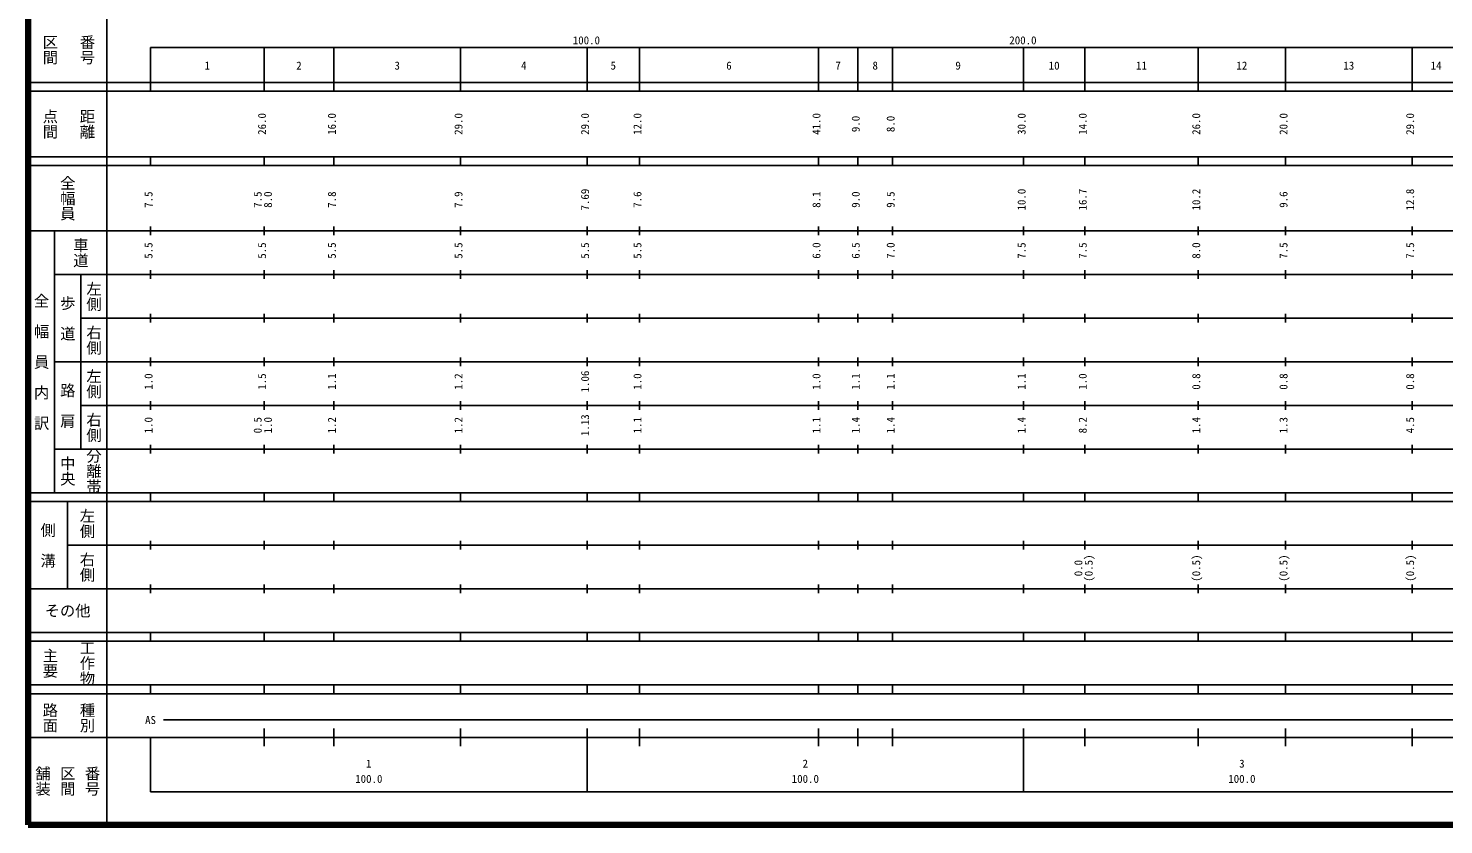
# Model space of a CAD drawing. Units: millimetres on the paper, enlarged 1000 times. Extents: x 40000 to 680000, y 20000 to 380000.
# Drawn here: x 40000 to 364231, y 20000 to 202409 of the extents above; entities that cross this region are included whole.
import ezdxf
from ezdxf.enums import TextEntityAlignment as Align

# ---------------------------------------------------------------- set-up
doc = ezdxf.new("R2010")
doc.units = ezdxf.units.MM
doc.header["$LTSCALE"] = 1000
doc.layers.add('M-TTL', color=2, linetype='Continuous', lineweight=140)
doc.layers.add('M-TTL-BAND', color=7, linetype='Continuous', lineweight=25)
doc.styles.add('@ＭＳ ゴシック', font='')
doc.styles.add('ＭＳ ゴシック', font='')
doc.styles.get('@ＭＳ ゴシック').set_extended_font_data('@MS Gothic')
doc.styles.get('ＭＳ ゴシック').set_extended_font_data('MS Gothic')

msp = doc.modelspace()

# ---------------------------------------------------------------- linework, layer by layer
at = {"layer": 'M-TTL'}
for p, q in [((40000, 380000), (40000, 20000)), ((40000, 20000), (680000, 20000))]:
    msp.add_line(p, q, dxfattribs=at)
at = {"layer": 'M-TTL-BAND'}
for p, q in [((58000, 370000), (58000, 20000)), ((68000, 198000), (579000, 198000)), ((68000, 198000), (68000, 188000)), ((94000, 188000), (94000, 198000)), ((110000, 188000), (110000, 198000)), ((139000, 188000), (139000, 198000)), ((168000, 188000), (168000, 198000)), ((180000, 188000), (180000, 198000)), ((221000, 188000), (221000, 198000)), ((230000, 188000), (230000, 198000)), ((238000, 188000), (238000, 198000)), ((268000, 188000), (268000, 198000)), ((282000, 188000), (282000, 198000)), ((308000, 188000), (308000, 198000)), ((328000, 188000), (328000, 198000)), ((357000, 188000), (357000, 198000)), ((40000, 190000), (579000, 190000)), ((40000, 188000), (579000, 188000)), ((40000, 173000), (579000, 173000)), ((68000, 171000), (68000, 173000)), ((94000, 171000), (94000, 173000)), ((110000, 171000), (110000, 173000)), ((139000, 171000), (139000, 173000)), ((168000, 171000), (168000, 173000)), ((180000, 171000), (180000, 173000)), ((221000, 171000), (221000, 173000)), ((230000, 171000), (230000, 173000)), ((238000, 171000), (238000, 173000)), ((268000, 171000), (268000, 173000)), ((282000, 171000), (282000, 173000)), ((308000, 171000), (308000, 173000)), ((328000, 171000), (328000, 173000)), ((357000, 171000), (357000, 173000)), ((40000, 171000), (579000, 171000)), ((40000, 156000), (579000, 156000)), ((46000, 96000), (46000, 156000)), ((68000, 155000), (68000, 157000)), ((94000, 155000), (94000, 157000)), ((110000, 155000), (110000, 157000)), ((139000, 155000), (139000, 157000)), ((168000, 155000), (168000, 157000)), ((180000, 155000), (180000, 157000)), ((221000, 155000), (221000, 157000)), ((230000, 155000), (230000, 157000)), ((238000, 155000), (238000, 157000)), ((268000, 155000), (268000, 157000)), ((282000, 155000), (282000, 157000)), ((308000, 155000), (308000, 157000)), ((328000, 155000), (328000, 157000)), ((357000, 155000), (357000, 157000)), ((46000, 146000), (579000, 146000)), ((52000, 146000), (52000, 106000)), ((68000, 145000), (68000, 147000)), ((94000, 145000), (94000, 147000)), ((110000, 145000), (110000, 147000)), ((139000, 145000), (139000, 147000)), ((168000, 145000), (168000, 147000)), ((180000, 145000), (180000, 147000)), ((221000, 145000), (221000, 147000)), ((230000, 145000), (230000, 147000)), ((238000, 145000), (238000, 147000)), ((268000, 145000), (268000, 147000)), ((282000, 145000), (282000, 147000)), ((308000, 145000), (308000, 147000)), ((328000, 145000), (328000, 147000)), ((357000, 145000), (357000, 147000)), ((68000, 135000), (68000, 137000)), ((94000, 135000), (94000, 137000)), ((110000, 135000), (110000, 137000)), ((139000, 135000), (139000, 137000)), ((168000, 135000), (168000, 137000)), ((180000, 135000), (180000, 137000)), ((221000, 135000), (221000, 137000)), ((230000, 135000), (230000, 137000)), ((238000, 135000), (238000, 137000)), ((268000, 135000), (268000, 137000)), ((282000, 135000), (282000, 137000)), ((308000, 135000), (308000, 137000)), ((328000, 135000), (328000, 137000)), ((357000, 135000), (357000, 137000)), ((52000, 136000), (579000, 136000)), ((68000, 125000), (68000, 127000)), ((94000, 125000), (94000, 127000)), ((110000, 125000), (110000, 127000)), ((139000, 125000), (139000, 127000)), ((168000, 125000), (168000, 127000)), ((180000, 125000), (180000, 127000)), ((221000, 125000), (221000, 127000)), ((230000, 125000), (230000, 127000)), ((238000, 125000), (238000, 127000)), ((268000, 125000), (268000, 127000)), ((282000, 125000), (282000, 127000)), ((308000, 125000), (308000, 127000)), ((328000, 125000), (328000, 127000)), ((357000, 125000), (357000, 127000)), ((46000, 126000), (579000, 126000)), ((68000, 115000), (68000, 117000)), ((94000, 115000), (94000, 117000)), ((110000, 115000), (110000, 117000)), ((139000, 115000), (139000, 117000)), ((168000, 115000), (168000, 117000)), ((180000, 115000), (180000, 117000)), ((221000, 115000), (221000, 117000)), ((230000, 115000), (230000, 117000)), ((238000, 115000), (238000, 117000)), ((268000, 115000), (268000, 117000)), ((282000, 115000), (282000, 117000)), ((308000, 115000), (308000, 117000)), ((328000, 115000), (328000, 117000)), ((357000, 115000), (357000, 117000)), ((52000, 116000), (579000, 116000)), ((68000, 105000), (68000, 107000)), ((94000, 105000), (94000, 107000)), ((110000, 105000), (110000, 107000)), ((139000, 105000), (139000, 107000)), ((168000, 105000), (168000, 107000)), ((180000, 105000), (180000, 107000)), ((221000, 105000), (221000, 107000)), ((230000, 105000), (230000, 107000)), ((238000, 105000), (238000, 107000)), ((268000, 105000), (268000, 107000)), ((282000, 105000), (282000, 107000)), ((308000, 105000), (308000, 107000)), ((328000, 105000), (328000, 107000)), ((357000, 105000), (357000, 107000)), ((46000, 106000), (579000, 106000)), ((40000, 96000), (579000, 96000)), ((68000, 94000), (68000, 96000)), ((94000, 94000), (94000, 96000)), ((110000, 94000), (110000, 96000)), ((139000, 94000), (139000, 96000)), ((168000, 94000), (168000, 96000)), ((180000, 94000), (180000, 96000)), ((221000, 94000), (221000, 96000)), ((230000, 94000), (230000, 96000)), ((238000, 94000), (238000, 96000)), ((268000, 94000), (268000, 96000)), ((282000, 94000), (282000, 96000)), ((308000, 94000), (308000, 96000)), ((328000, 94000), (328000, 96000)), ((357000, 94000), (357000, 96000)), ((40000, 94000), (579000, 94000)), ((49000, 94000), (49000, 74000)), ((68000, 83000), (68000, 85000)), ((94000, 83000), (94000, 85000)), ((110000, 83000), (110000, 85000)), ((139000, 83000), (139000, 85000)), ((168000, 83000), (168000, 85000)), ((180000, 83000), (180000, 85000)), ((221000, 83000), (221000, 85000)), ((230000, 83000), (230000, 85000)), ((238000, 83000), (238000, 85000)), ((268000, 83000), (268000, 85000)), ((282000, 83000), (282000, 85000)), ((308000, 83000), (308000, 85000)), ((328000, 83000), (328000, 85000)), ((357000, 83000), (357000, 85000)), ((49000, 84000), (579000, 84000)), ((68000, 73000), (68000, 75000)), ((94000, 73000), (94000, 75000)), ((110000, 73000), (110000, 75000)), ((139000, 73000), (139000, 75000)), ((168000, 73000), (168000, 75000)), ((180000, 73000), (180000, 75000)), ((221000, 73000), (221000, 75000)), ((230000, 73000), (230000, 75000)), ((238000, 73000), (238000, 75000)), ((268000, 73000), (268000, 75000)), ((282000, 73000), (282000, 75000)), ((308000, 73000), (308000, 75000)), ((328000, 73000), (328000, 75000)), ((357000, 73000), (357000, 75000)), ((40000, 74000), (579000, 74000)), ((40000, 64000), (579000, 64000)), ((40000, 62000), (579000, 62000)), ((68000, 62000), (68000, 64000)), ((94000, 62000), (94000, 64000)), ((110000, 62000), (110000, 64000)), ((139000, 62000), (139000, 64000)), ((168000, 62000), (168000, 64000)), ((180000, 62000), (180000, 64000)), ((221000, 62000), (221000, 64000)), ((230000, 62000), (230000, 64000)), ((238000, 62000), (238000, 64000)), ((268000, 62000), (268000, 64000)), ((282000, 62000), (282000, 64000)), ((308000, 62000), (308000, 64000)), ((328000, 62000), (328000, 64000)), ((357000, 62000), (357000, 64000)), ((40000, 52000), (579000, 52000)), ((68000, 50000), (68000, 52000)), ((94000, 50000), (94000, 52000)), ((110000, 50000), (110000, 52000)), ((139000, 50000), (139000, 52000)), ((168000, 50000), (168000, 52000)), ((180000, 50000), (180000, 52000)), ((221000, 50000), (221000, 52000)), ((230000, 50000), (230000, 52000)), ((238000, 50000), (238000, 52000)), ((268000, 50000), (268000, 52000)), ((282000, 50000), (282000, 52000)), ((308000, 50000), (308000, 52000)), ((328000, 50000), (328000, 52000)), ((357000, 50000), (357000, 52000)), ((40000, 50000), (579000, 50000)), ((71000, 44000), (449500, 44000)), ((40000, 40000), (579000, 40000)), ((68000, 40000), (68000, 27500)), ((94000, 38000), (94000, 42000)), ((110000, 38000), (110000, 42000)), ((139000, 38000), (139000, 42000)), ((168000, 27500), (168000, 42000)), ((180000, 38000), (180000, 42000)), ((221000, 38000), (221000, 42000)), ((230000, 38000), (230000, 42000)), ((238000, 38000), (238000, 42000)), ((268000, 27500), (268000, 42000)), ((282000, 38000), (282000, 42000)), ((308000, 38000), (308000, 42000)), ((328000, 38000), (328000, 42000)), ((357000, 38000), (357000, 42000)), ((68000, 27500), (579000, 27500))]:
    msp.add_line(p, q, dxfattribs=at)

# ---------------------------------------------------------------- texts
at = {"layer": 'M-TTL-BAND', "style": '@ＭＳ ゴシック'}
for s, p in [('区間', (45000, 197500)), ('番号', (53500, 197500)), ('点間', (45000, 180500)), ('距離', (53500, 180500)), ('全幅員', (49000, 163500)), ('車道', (52000, 151000)), ('左側', (55000, 141000)), ('全\u3000幅\u3000員\u3000内\u3000訳', (43000, 126000)), ('歩\u3000道', (49000, 136000)), ('右側', (55000, 131000)), ('左側', (55000, 121000)), ('路\u3000肩', (49000, 116000)), ('右側', (55000, 111000)), ('中央', (49000, 101000)), ('分離帯', (55000, 101000)), ('左側', (53500, 89000)), ('側\u3000溝', (44500, 84000)), ('右側', (53500, 79000)), ('工作物', (53500, 57000)), ('主要', (45000, 57000)), ('路面', (45000, 44500)), ('種別', (53500, 44500)), ('舗装', (43333, 30000)), ('区間', (49000, 30000)), ('番号', (54667, 30000))]:
    msp.add_text(s, height=2566, rotation=270, dxfattribs=at).set_placement(p, align=Align.MIDDLE_CENTER)
at = {"layer": 'M-TTL-BAND', "style": 'ＭＳ ゴシック'}
for s, p in [('100.0', (167844, 198195)), ('200.0', (267844, 198195)), ('1', (81000, 192405)), ('2', (102000, 192405)), ('3', (124500, 192405)), ('4', (153500, 192405)), ('5', (174000, 192405)), ('6', (200500, 192405)), ('7', (225500, 192405)), ('8', (234000, 192405)), ('9', (253000, 192405)), ('10', (275000, 192405)), ('11', (295000, 192405)), ('12', (318000, 192405)), ('13', (342500, 192405)), ('14', (362500, 192405)), ('AS', (68000, 42500)), ('1', (118000, 32523)), ('2', (218000, 32523)), ('3', (318000, 32523)), ('100.0', (118000, 29033)), ('100.0', (218000, 29033)), ('100.0', (318000, 29033))]:
    msp.add_text(s, height=1833, dxfattribs=at).set_placement(p, align=Align.BOTTOM_CENTER)
for s, p in [('26.0', (95000, 180500)), ('16.0', (111000, 180500)), ('29.0', (140000, 180500)), ('29.0', (169000, 180500)), ('12.0', (181000, 180500)), ('41.0', (222000, 180500)), ('9.0', (231000, 180500)), ('8.0', (239000, 180500)), ('30.0', (269000, 180500)), ('14.0', (283000, 180500)), ('26.0', (309000, 180500)), ('20.0', (329000, 180500)), ('29.0', (358000, 180500)), ('7.69', (169000, 163174)), ('10.0', (269000, 163174)), ('16.7', (283000, 163174)), ('10.2', (309000, 163174)), ('12.8', (358000, 163174)), ('7.5', (69000, 163174)), ('7.5', (94000, 163174)), ('8.0', (96370, 163174)), ('7.8', (111000, 163174)), ('7.9', (140000, 163174)), ('7.6', (181000, 163174)), ('8.1', (222000, 163174)), ('9.0', (231000, 163174)), ('9.5', (239000, 163174)), ('9.6', (329000, 163174)), ('5.5', (69000, 151500)), ('5.5', (95000, 151500)), ('5.5', (111000, 151500)), ('5.5', (140000, 151500)), ('5.5', (169000, 151500)), ('5.5', (181000, 151500)), ('6.0', (222000, 151500)), ('6.5', (231000, 151500)), ('7.0', (239000, 151500)), ('7.5', (269000, 151500)), ('7.5', (283000, 151500)), ('8.0', (309000, 151500)), ('7.5', (329000, 151500)), ('7.5', (358000, 151500)), ('1.0', (69000, 121500)), ('1.5', (95000, 121500)), ('1.1', (111000, 121500)), ('1.2', (140000, 121500)), ('1.06', (169000, 121500)), ('1.0', (181000, 121500)), ('1.0', (222000, 121500)), ('1.1', (231000, 121500)), ('1.1', (239000, 121500)), ('1.1', (269000, 121500)), ('1.0', (283000, 121500)), ('0.8', (309000, 121500)), ('0.8', (329000, 121500)), ('0.8', (358000, 121500)), ('1.13', (169000, 111500)), ('1.0', (69000, 111500)), ('0.5', (94000, 111500)), ('1.0', (96370, 111500)), ('1.2', (111000, 111500)), ('1.2', (140000, 111500)), ('1.1', (181000, 111500)), ('1.1', (222000, 111500)), ('1.4', (231000, 111500)), ('1.4', (239000, 111500)), ('1.4', (269000, 111500)), ('8.2', (283000, 111500)), ('1.4', (309000, 111500)), ('1.3', (329000, 111500)), ('4.5', (358000, 111500)), ('(0.5)', (284370, 78764)), ('(0.5)', (309000, 78764)), ('(0.5)', (329000, 78764)), ('(0.5)', (358000, 78764)), ('0.0', (282000, 78764))]:
    msp.add_text(s, height=1833, rotation=90, dxfattribs=at).set_placement(p, align=Align.BOTTOM_CENTER)
msp.add_text('その他', height=2566, dxfattribs=at).set_placement((49000, 69000), align=Align.MIDDLE_CENTER)

doc.saveas('drawing.dxf')
